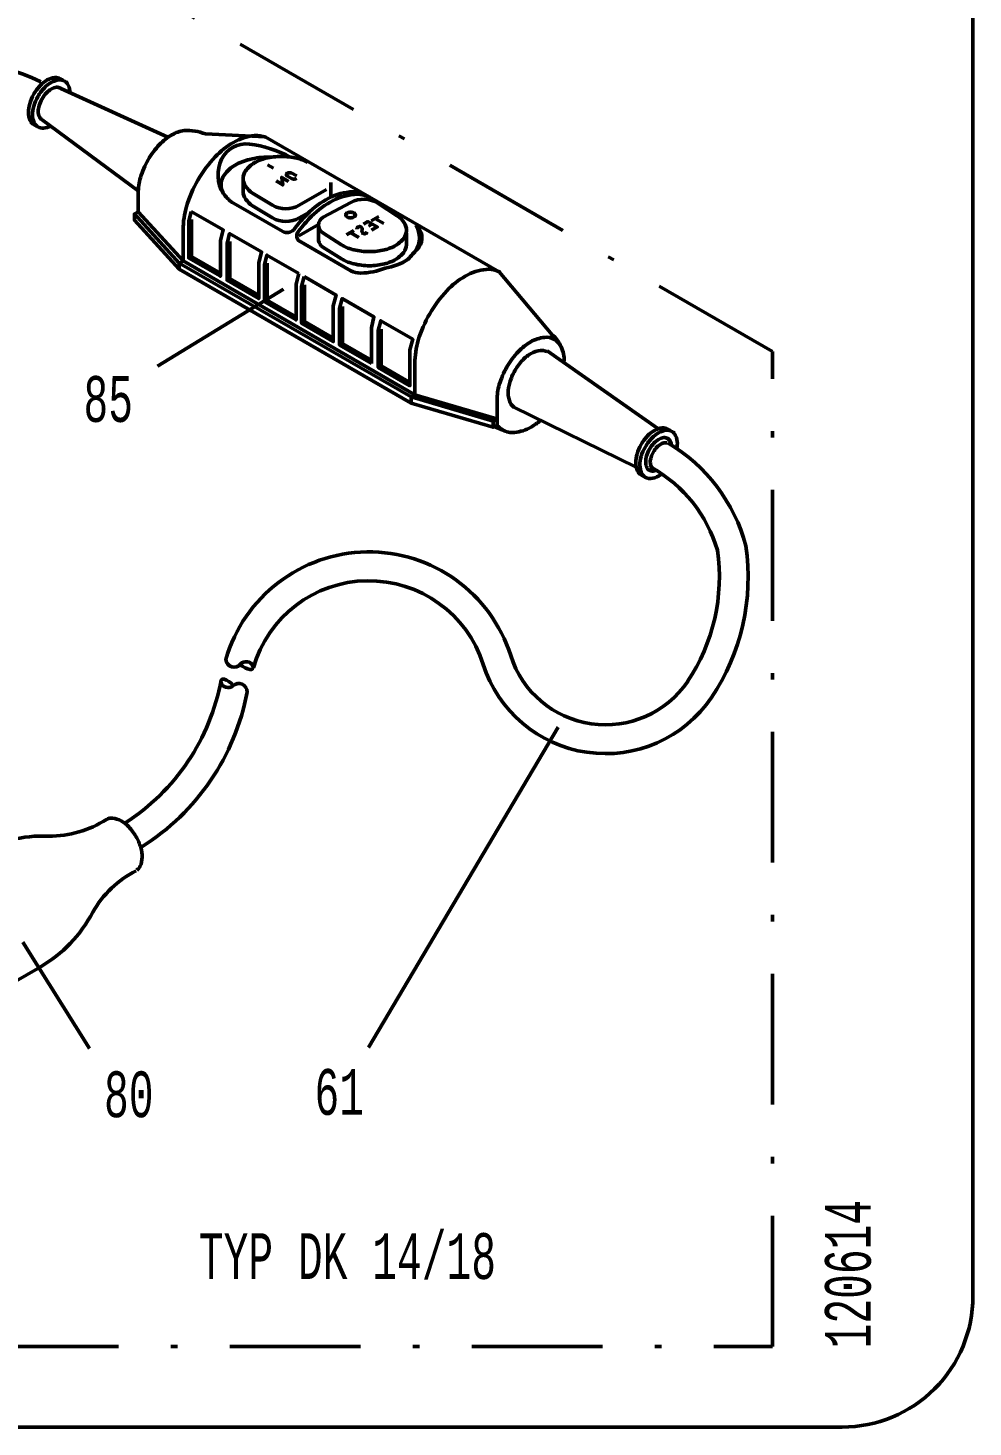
# Model space of a CAD drawing. Extents: x -99 to 181, y -251 to 146.
# Drawn here: x 108.3 to 180.6, y -251.3 to -144.4 of the extents above; entities that cross this region are included whole.
import ezdxf

# ---------------------------------------------------------------- set-up
doc = ezdxf.new("R2010")
doc.units = 0
doc.linetypes.add('STRICHPUNKT2', pattern=[18.5, 10, -4, 0.5, -4])
doc.layers.get('0').update_dxf_attribs({"linetype": 'CONTINUOUS'})
doc.layers.add('LE_ALL', color=7, linetype='CONTINUOUS', lineweight=50)
doc.layers.add('TXT_ALL', color=7, linetype='CONTINUOUS')
doc.styles.add('MONOTXT', font='monotxt.shx')

# ---------------------------------------------------------------- blocks, each defined once
blk = doc.blocks.new('DK12_2_00039', base_point=(53.57, -206.92))
at = {"layer": 'LE_ALL', "color": 2}
for p, q in [((126.66, -154.83), (127.1, -155.09)), ((124.78, -156.86), (124.78, -155.96)), ((131.5, -156.18), (131.5, -157.25)), ((135.15, -158.78), (134.58, -159.11)), ((135.53, -159.33), (134.9, -158.96)), ((129.04, -160.26), (130.56, -159.39)), ((133.26, -159.85), (132.68, -160.18)), ((133.64, -160.4), (133.01, -160.04)), ((134.6, -159.39), (134.37, -159.52)), ((127.88, -164.35), (118.23, -170.23)), ((156.5, -175), (148.02, -169.07)), ((144.65, -175.12), (143.98, -174.85)), ((148.86, -197.83), (134.36, -222.32)), ((107.94, -214.27), (113.05, -222.41))]:
    blk.add_line(p, q, dxfattribs=at)
at = {"layer": 'LE_ALL', "color": 2, "linetype": 'STRICHPUNKT2'}
blk.add_lwpolyline([(105.26, -134.47), (48.58, -167.2), (48.58, -212.46), (105.26, -245.19), (165.26, -245.19), (165.26, -169.11), (105.26, -134.47)], dxfattribs=at)
at = {"layer": 'LE_ALL', "color": 2}
for points in [[(109.31, -148.49, 0.266606), (97.71, -148.99), (96.41, -149.75)], [(110.96, -148.36, 0.064983), (110.82, -148.25, 0.156851), (110.4, -148.16, 0.106617), (109.81, -148.35, 0.072341), (109.28, -148.77, 0.058752), (108.79, -149.42, 0.058752), (108.47, -150.18, 0.072341), (108.37, -150.84, 0.106617), (108.5, -151.45, 0.156851), (108.79, -151.76, 0.064983), (108.96, -151.83)], [(111.55, -149.32, 0.099464), (111.42, -148.75, 0.156851), (111.13, -148.43, 0.156851), (110.71, -148.34, 0.106617), (110.12, -148.53, 0.072341), (109.59, -148.95, 0.058752), (109.1, -149.6, 0.058752), (108.78, -150.36, 0.072341), (108.68, -151.02, 0.106617), (108.82, -151.63, 0.156851), (109.1, -151.94, 0.156851), (109.52, -152.03, 0.095794), (110.06, -151.87)], [(119.02, -152.73), (110.86, -149, 0.02255), (110.82, -148.97, 0.156851), (110.53, -148.91, 0.106617), (110.12, -149.04, 0.072341), (109.75, -149.33, 0.058752), (109.42, -149.78, 0.058752), (109.19, -150.31, 0.072341), (109.12, -150.76, 0.106617), (109.22, -151.18, 0.156851), (109.42, -151.4)], [(116.75, -156.83), (109.42, -151.4, 0.01729), (109.45, -151.42)], [(149.01, -168.62, 0.158514), (148.41, -167.84), (144.35, -163.01), (126.46, -152.7), (121.91, -152.47, 0.094273), (120.28, -152.21, 0.094796), (119.34, -152.54, 0.072341), (118.4, -153.28, 0.058752), (117.52, -154.46, 0.058752), (116.94, -155.81, 0.072341), (116.77, -156.99), (116.77, -158.43)], [(126.53, -152.73, 0.118885), (125.65, -152.6, 0.106617), (124.05, -153.12, 0.072341), (122.65, -154.23, 0.058752), (121.33, -156, 0.058752), (120.46, -158.02, 0.072341), (120.2, -159.8), (120.2, -162.19), (119.9, -162.35), (137.62, -172.58), (137.91, -172.41), (137.92, -170.03, -0.072341), (138.17, -168.25, -0.058752), (139.05, -166.23, -0.058752), (140.36, -164.46, -0.072341), (141.77, -163.35, -0.106617), (143.37, -162.83, -0.147574), (144.44, -163.04)], [(128.4, -154.24, 0.091791), (125.26, -153.25, 0.322596), (123.14, -154.41, 0.249769), (123.26, -157.06)], [(134.16, -157.15, 0.147574), (132.94, -156.91, 0.106617), (131.12, -157.5, 0.072341), (129.52, -158.76, 0.031408), (128.65, -159.8, -0.330186), (127.82, -159.93), (124.05, -157.78, -0.093526), (123.34, -157.1, -0.156851), (123.1, -156.36, -0.156851), (123.34, -155.62, -0.106617), (124.17, -154.86, -0.072341), (125.29, -154.42, -0.058752), (126.76, -154.24, -0.008952), (126.99, -154.25)], [(129.71, -154.65, 0.065994), (128.89, -154.33, 0.058752), (127.71, -154.2, 0.058752), (126.53, -154.33, 0.072341), (125.64, -154.69, 0.106617), (124.97, -155.3, 0.156851), (124.78, -155.89, 0.156851), (124.97, -156.48, 0.088825), (125.51, -157.01), (127.02, -157.92, 0.267949), (129.08, -157.92), (131.16, -156.72)], [(128.89, -155.69), (128.47, -155.45, 0.10671), (128.21, -155.45, 0.538852), (128.12, -155.67), (128.54, -155.91, 0.216593), (128.87, -155.86)], [(124.78, -156.84, 0.006167), (124.78, -156.86, 0.156851), (124.97, -157.45, 0.088825), (125.51, -157.98), (127.02, -158.89, 0.267949), (129.08, -158.89), (129.81, -158.47)], [(134.49, -157.34, 0.147574), (133.27, -157.1, 0.106617), (131.45, -157.68, 0.072341), (129.84, -158.95, 0.032773), (128.94, -160.03, 0.320924), (129.01, -160.61), (133.03, -162.93, 0.121733), (133.76, -163.11, 0.094014), (135.65, -162.73, 0.105031), (137.39, -162.06, -0.017132), (138.09, -161.3, 0.370581), (138.21, -159.65)], [(135.09, -157.78, 0.267949), (133.03, -157.71), (130.91, -158.85, 0.57735), (130.88, -160.04), (132.3, -160.96, 0.065994), (133.12, -161.3, 0.058752), (134.29, -161.47, 0.058752), (135.47, -161.37, 0.072341), (136.38, -161.04, 0.106617), (137.06, -160.45, 0.156851), (137.27, -159.87, 0.156851), (137.1, -159.27, 0.088825), (136.57, -158.73), (135.09, -157.78)], [(149.34, -169.86, 0.106617), (149.1, -168.76, 0.156851), (148.59, -168.19, 0.156851), (147.83, -168.03, 0.106617), (146.77, -168.37, 0.072341), (145.83, -169.11, 0.058752), (144.95, -170.29, 0.058752), (144.37, -171.64, 0.072341), (144.2, -172.83), (144.2, -174.73), (143.9, -174.9), (137.62, -173.05), (119.9, -162.82), (116.47, -159.06), (116.47, -158.59), (119.9, -162.35), (119.9, -162.82)], [(132.85, -158.47, 0.072341), (132.73, -158.51, 0.106617), (132.65, -158.59, 0.156851), (132.62, -158.67, 0.156851), (132.65, -158.74, 0.106617), (132.73, -158.82, 0.072341), (132.85, -158.87, 0.058752), (133, -158.88, 0.058752), (133.15, -158.87, 0.072341), (133.26, -158.82, 0.106617), (133.35, -158.74, 0.156851), (133.37, -158.67, 0.156851), (133.35, -158.59, 0.106617), (133.26, -158.51, 0.072341), (133.15, -158.47, 0.058752), (133, -158.45, 0.058752), (132.85, -158.47)], [(130.56, -159.53), (130.56, -160.64, 0.219402), (130.88, -161.12), (132.3, -162.03, 0.065994), (133.12, -162.37, 0.058752), (134.29, -162.55, 0.058752), (135.47, -162.44, 0.072341), (136.38, -162.11, 0.106617), (137.06, -161.53, 0.153865), (137.27, -160.95), (137.27, -160.04)], [(134.27, -159.95, -1.065357), (133.88, -159.83, 1.191844), (133.48, -159.76)], [(148, -169.12, 0.14462), (147.52, -169.03, 0.106617), (146.8, -169.26, 0.072341), (146.16, -169.76, 0.058752), (145.56, -170.57, 0.058752), (145.17, -171.49, 0.072341), (145.05, -172.29, 0.106617), (145.21, -173.04, 0.125982), (145.48, -173.37), (154.83, -177.96)], [(144.2, -174.73, 0.097552), (144.63, -175.11, 0.156851), (145.53, -175.3, 0.106617), (146.8, -174.89, 0.043524), (147.5, -174.4)], [(157.39, -175.15, 0.064983), (157.25, -175.04, 0.156851), (156.83, -174.95, 0.106617), (156.24, -175.14, 0.072341), (155.71, -175.55, 0.058752), (155.22, -176.21, 0.058752), (154.9, -176.96, 0.072341), (154.8, -177.62, 0.106617), (154.94, -178.23, 0.156851), (155.22, -178.55, 0.064983), (155.39, -178.62)], [(157.95, -176.5, 0.038683), (157.98, -176.15, 0.106617), (157.85, -175.54, 0.156851), (157.56, -175.22, 0.156851), (157.14, -175.13, 0.106617), (156.55, -175.32, 0.072341), (156.03, -175.73, 0.058752), (155.54, -176.39, 0.058752), (155.21, -177.14, 0.072341), (155.12, -177.8, 0.106617), (155.25, -178.41, 0.156851), (155.54, -178.73, 0.156851), (155.96, -178.82, 0.106617), (156.55, -178.63, 0.035651), (156.82, -178.44)], [(125.57, -193.28, -0.742068), (143.14, -193.03, 0.625175), (160.59, -195.57, 0.186205), (163.22, -183.97, 0.196213), (157.26, -176.1)], [(157.53, -176.27, 0.074912), (157.45, -175.98, 0.156851), (157.25, -175.76, 0.156851), (156.96, -175.69, 0.106617), (156.55, -175.83, 0.072341), (156.19, -176.11, 0.058752), (155.85, -176.57, 0.058752), (155.62, -177.09, 0.072341), (155.56, -177.55, 0.106617), (155.65, -177.97, 0.156851), (155.85, -178.19, 0.156851), (156.14, -178.25, 0.060937), (156.38, -178.2)], [(158.76, -194.35, 0.186205), (161.04, -184.29, 0.19403), (156.05, -178, -0.079199), (155.99, -177.9, -0.106617), (155.91, -177.56, -0.072341), (155.97, -177.2, -0.058752), (156.15, -176.78, -0.058752), (156.42, -176.42, -0.072341), (156.71, -176.19, -0.106617), (157.04, -176.08, -0.111535), (157.21, -176.1)], [(124.59, -193.07, 0.105748), (125.32, -193.43, 0.606401), (125.54, -193.18, 0.567547), (124.59, -193.02, -0.648505), (123.46, -192.67, -0.742068), (145.24, -192.36, 0.625175), (158.77, -194.33)], [(124.01, -194.61, 0.105748), (123.33, -194.16, 0.606401), (123.08, -194.38, 0.567547), (124.01, -194.66, -0.648505), (125.09, -195.15, -0.208174), (117.04, -206.99)], [(116.67, -208.76, 0.125021), (116.92, -208.46, 0.106617), (117.06, -207.78, 0.072341), (116.96, -207.04, 0.058752), (116.59, -206.2, 0.058752), (116.04, -205.46, 0.072341), (115.46, -205, 0.106617), (114.79, -204.79, 0.151874), (114.34, -204.88, -0.147788), (109.93, -206.16, 0.141233), (104.28, -207.56), (99.55, -210.32)], [(104.5, -218.9), (109.26, -216.17, 0.141233), (113.29, -211.98, -0.147788), (116.61, -208.81)]]:
    blk.add_lwpolyline(points, format="xyb", dxfattribs=at)
for points in [[(128.26, -156.1), (127.74, -155.8), (127.82, -156.37), (127.3, -156.07)], [(143.9, -174.43), (144.19, -174.26), (137.91, -172.41), (120.19, -162.18), (116.76, -158.43), (116.47, -158.59)], [(120.82, -158.4), (123.26, -159.81), (123.05, -160.63), (123.05, -163.36), (120.63, -161.96), (120.63, -159.15), (120.82, -158.4)], [(123.05, -163.11), (120.85, -161.84), (120.85, -159.02)], [(134.6, -159.84), (135.04, -159.58), (134.33, -159.18), (133.99, -159.37)], [(123.56, -160.84), (123.56, -163.66), (125.98, -165.06), (125.98, -162.32), (126.19, -161.5), (123.75, -160.09), (123.56, -160.84)], [(125.98, -164.8), (123.78, -163.53), (123.78, -160.71)], [(129.05, -163.15), (128.84, -163.97), (128.84, -166.7), (126.41, -165.3), (126.41, -162.49), (126.6, -161.74), (129.05, -163.15)], [(128.84, -166.45), (126.63, -165.18), (126.63, -162.36)], [(129.45, -163.38), (131.89, -164.79), (131.68, -165.61), (131.68, -168.35), (129.26, -166.95), (129.26, -164.13), (129.45, -163.38)], [(131.68, -168.09), (129.48, -166.82), (129.48, -164)], [(134.59, -170.02), (132.16, -168.62), (132.16, -165.81), (132.35, -165.06), (134.79, -166.47), (134.59, -167.29), (134.59, -170.02)], [(134.59, -169.77), (132.38, -168.5), (132.38, -165.68)], [(135.11, -167.51), (135.3, -166.76), (137.75, -168.17), (137.54, -168.99), (137.54, -171.73), (135.11, -170.33), (135.11, -167.51)], [(137.54, -171.47), (135.34, -170.2), (135.34, -167.39)], [(143.9, -174.9), (143.9, -174.43), (137.62, -172.58), (137.62, -173.05)]]:
    blk.add_lwpolyline(points, dxfattribs=at)
for centre, radius, start, end in [((136.3, -160.41), 1.96, -31.1709, 29.4852), ((106.84, -191.23), 16.54, -57.4173, -10.4735)]:
    blk.add_arc(centre, radius, start, end, dxfattribs=at)
at = {"layer": 'TXT_ALL', "color": 2, "style": 'MONOTXT', "width": 0.625}
for s, p in [('85', (112.58, -174.49)), ('80', (114.15, -227.65)), ('61', (130.24, -227.47)), ('TYP DK 14/18', (121.4, -240.02))]:
    blk.add_text(s, height=3.5, dxfattribs=at).set_placement(p)
blk.add_text('120614', height=3.5, rotation=90.0002, dxfattribs=at).set_placement((172.77, -245.33))
blk = doc.blocks.new('001_0000_00001', base_point=(-43.89, 35.5))
blk.add_blockref('DK12_2_00039', (53.57, -206.92))
blk = doc.blocks.new('DINA3_00080', base_point=(180.58, 135.66))
at = {"layer": 'LE_ALL'}
blk.add_lwpolyline([(180.58, 135.66), (180.58, -241.34, -0.414214), (170.58, -251.34), (-88.92, -251.34, -0.414214), (-98.92, -241.34), (-98.92, 135.66, -0.414214), (-88.92, 145.66), (170.58, 145.66, -0.414214), (180.58, 135.66)], format="xyb", dxfattribs=at)

msp = doc.modelspace()

# ---------------------------------------------------------------- block references
for name, p in [('DINA3_00080', (180.58, 135.66)), ('001_0000_00001', (-43.89, 35.5))]:
    msp.add_blockref(name, p)

doc.saveas('drawing.dxf')
